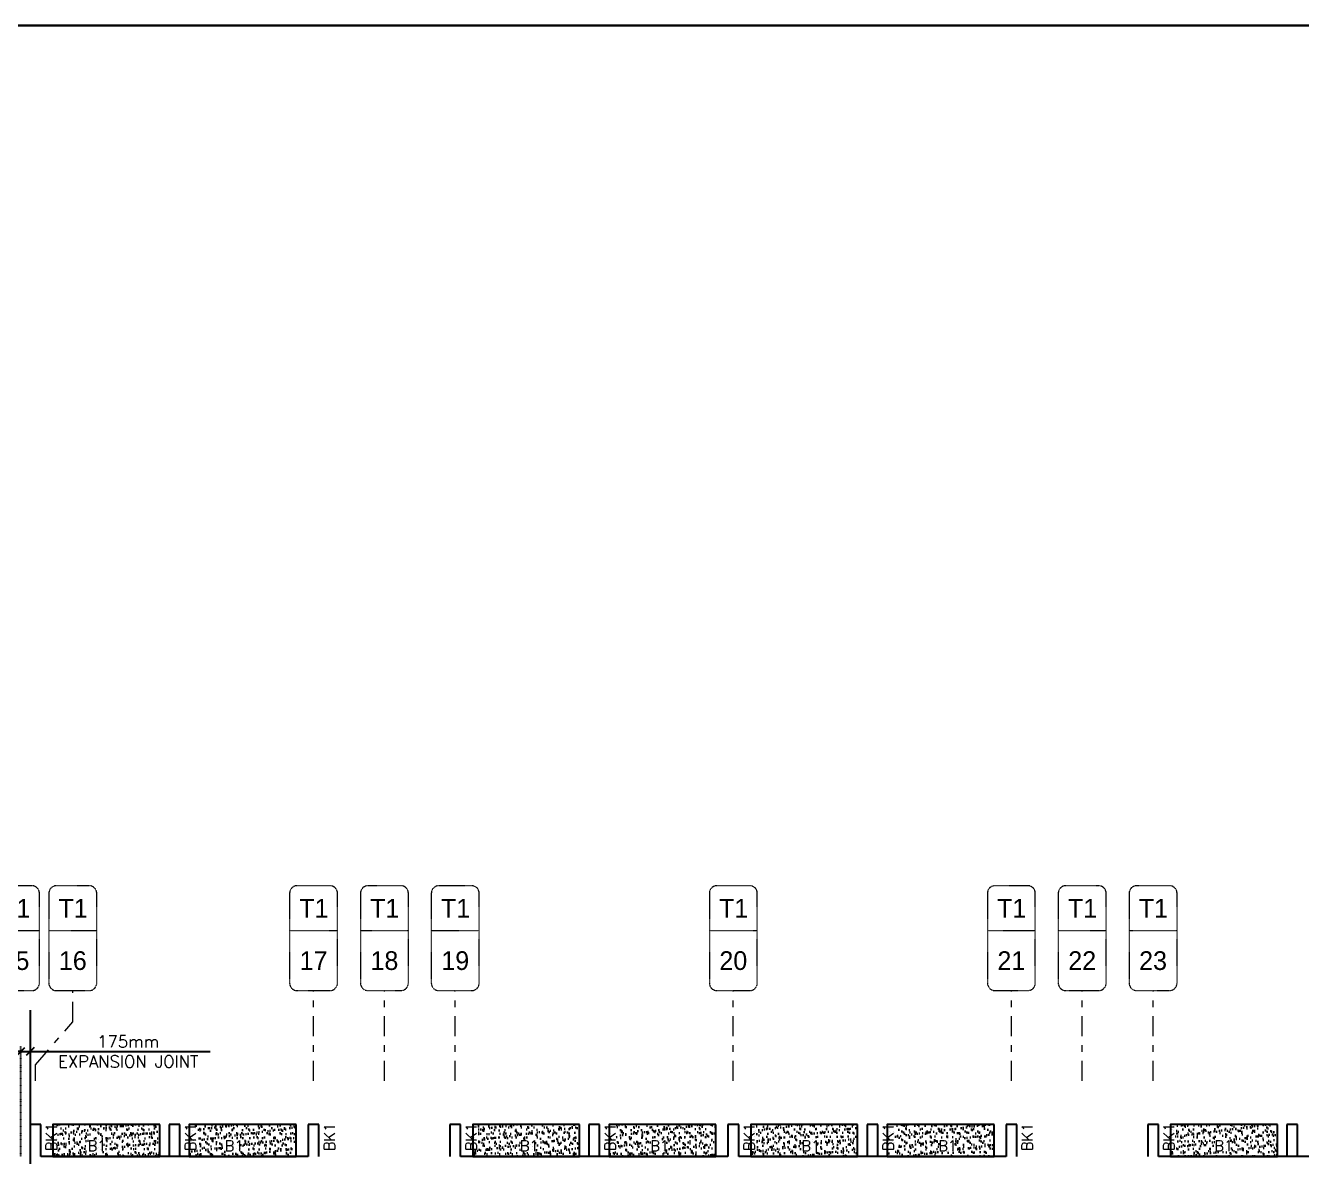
# Model space of a CAD drawing. Header units: millimetres. Extents: x 1078357 to 2594950, y -5122486 to -4636555.
# Drawn here: x 2209993 to 2233855, y -4658153 to -4636994 of the extents above; entities that cross this region are included whole.
import ezdxf
from ezdxf.enums import TextEntityAlignment as Align

# ---------------------------------------------------------------- set-up
doc = ezdxf.new("R2010")
doc.units = ezdxf.units.MM
doc.header["$PDMODE"] = 35
for name, pattern in [('CONTINOUS', [0]), ('DGN STYLE 7', [8.34, 3.75, -1.67, 1.25, -1.67]), ('DOT', [0.25, 0, -0.25]), ('HIDDEN', [0.375, 0.25, -0.125]), ('New Retail block$0$CONTINOUS', [0])]:
    doc.linetypes.add(name, pattern=pattern)
doc.layers.get('0').update_dxf_attribs({"lineweight": 0})
doc.layers.get('Defpoints').update_dxf_attribs({"lineweight": 0})
for name, color, linetype, lineweight in [('Boundary', 40, 'Continuous', 30), ('GRID LINE', 8, 'Continuous', 0), ('GRID NO', 8, 'DGN STYLE 7', 13), ('HATCH', 8, 'Continuous', 30)]:
    doc.layers.add(name, color=color, linetype=linetype, lineweight=lineweight)
for name, color, linetype in [('EXPANSION JOINT', 10, 'HIDDEN'), ('EXPANTION JOINT', 240, 'Continuous'), ('S-BEAM', 3, 'HIDDEN'), ('S-BEAM NO.', 6, 'Continuous'), ('S-SLAB-PROJECTION', 54, 'New Retail block$0$CONTINOUS')]:
    doc.layers.add(name, color=color, linetype=linetype)
doc.styles.add('Roman', font='romans')
doc.styles.add('ROMANS', font='romans.shx', dxfattribs={"width": 0.85})
doc.styles.get("Standard").update_dxf_attribs({"font": 'Adani Regular.ttf', "height": 500})
doc.dimstyles.new('HARESH', dxfattribs={"dimtxt": 150, "dimasz": 75, "dimexe": 0, "dimexo": 0, "dimgap": 25, "dimtad": 1, "dimdec": 0, "dimdsep": 46, "dimtxsty": 'Roman', "dimblk": 'OBLIQUE', "dimcen": 225, "dimdle": 25, "dimclrd": 2, "dimclre": 2, "dimclrt": 7, "dimadec": 8, "dimazin": 1, "dimtfac": 1, "dimtdec": 0, "dimtmove": 0, "dimatfit": 0, "dimfxl": 1, "dimlwd": -1, "dimlwe": -1, "dimarcsym": 0})

# ---------------------------------------------------------------- blocks, each defined once
blk = doc.blocks.new('_Oblique')
at = {"color": 0, "linetype": 'ByBlock', "lineweight": -2}
blk.add_line((-0.5, -0.5), (0.5, 0.5), dxfattribs=at)
blk = doc.blocks.new('*D1619')
at = {"layer": 'Defpoints', "color": 0, "linetype": 'CONTINOUS', "ltscale": 0.5, "transparency": 16777216}
for p in [(2210080, -4656139, 3), (2210080, -4656189), (2209905, -4658152, 0)]:
    blk.add_point(p, dxfattribs=at)
at = {"layer": 'EXPANTION JOINT', "color": 2, "linetype": 'CONTINOUS', "ltscale": 0.5, "transparency": 16777216}
for p, q in [((2209905, -4656189), (2209755, -4656189)), ((2209905, -4656189), (2210080, -4656189)), ((2210080, -4656189), (2213444, -4656189))]:
    blk.add_line(p, q, dxfattribs=at)
at = {"layer": 'EXPANTION JOINT', "color": 2, "linetype": 'DOT', "ltscale": 0.5, "transparency": 16777216}
for p, q in [((2209905, -4658152), (2209905, -4656089)), ((2210080, -4656139), (2210080, -4656289))]:
    blk.add_line(p, q, dxfattribs=at)
at = {"layer": 'EXPANTION JOINT', "color": 2, "linetype": 'CONTINOUS', "ltscale": 0.5, "transparency": 16777216, "xscale": 150, "yscale": 150, "zscale": 150}
blk.add_blockref('_Oblique', (2209905, -4656189), dxfattribs=at)
at = {"layer": 'EXPANTION JOINT', "color": 2, "linetype": 'CONTINOUS', "ltscale": 0.5, "transparency": 16777216, "xscale": 150, "yscale": 150, "zscale": 150, "rotation": 180}
blk.add_blockref('_Oblique', (2210080, -4656189), dxfattribs=at)
at = {"layer": 'EXPANTION JOINT', "color": 7, "linetype": 'CONTINOUS', "ltscale": 0.5, "transparency": 16777216, "char_height": 225, "attachment_point": 5, "style": 'Roman'}
for s, insert in [('175mm', (2211912, -4656002)), ('EXPANSION JOINT ', (2211912, -4656377))]:
    blk.add_mtext(s, dxfattribs=dict(at, insert=insert))
blk = doc.blocks.new('*D1620')
at = {"layer": 'Defpoints', "color": 0, "linetype": 'CONTINOUS', "ltscale": 0.5, "transparency": 16777216}
for p in [(2210080, -4656139, 3), (2210080, -4656189), (2209905, -4658152, 0)]:
    blk.add_point(p, dxfattribs=at)
at = {"layer": 'EXPANTION JOINT', "color": 2, "linetype": 'CONTINOUS', "ltscale": 0.5, "transparency": 16777216}
for p, q in [((2209905, -4656189), (2209755, -4656189)), ((2209905, -4656189), (2210080, -4656189)), ((2210080, -4656189), (2213444, -4656189))]:
    blk.add_line(p, q, dxfattribs=at)
at = {"layer": 'EXPANTION JOINT', "color": 2, "linetype": 'DOT', "ltscale": 0.5, "transparency": 16777216}
for p, q in [((2209905, -4658152), (2209905, -4656089)), ((2210080, -4656139), (2210080, -4656289))]:
    blk.add_line(p, q, dxfattribs=at)
at = {"layer": 'EXPANTION JOINT', "color": 2, "linetype": 'CONTINOUS', "ltscale": 0.5, "transparency": 16777216, "xscale": 150, "yscale": 150, "zscale": 150}
blk.add_blockref('_Oblique', (2209905, -4656189), dxfattribs=at)
at = {"layer": 'EXPANTION JOINT', "color": 2, "linetype": 'CONTINOUS', "ltscale": 0.5, "transparency": 16777216, "xscale": 150, "yscale": 150, "zscale": 150, "rotation": 180}
blk.add_blockref('_Oblique', (2210080, -4656189), dxfattribs=at)
at = {"layer": 'EXPANTION JOINT', "color": 7, "linetype": 'CONTINOUS', "ltscale": 0.5, "transparency": 16777216, "char_height": 225, "attachment_point": 5, "style": 'Roman'}
for s, insert in [('175mm', (2211912, -4656002)), ('EXPANSION JOINT ', (2211912, -4656377))]:
    blk.add_mtext(s, dxfattribs=dict(at, insert=insert))
blk = doc.blocks.new('Tower grid nomenclature-ex')
at = {"layer": 'GRID NO'}
blk.add_lwpolyline([(-1250, -600), (1750, -600, 0.414214), (2000, -350), (2000, 750, 0.414214), (1750, 1000), (-1250, 1000, 0.414214), (-1500, 750), (-1500, -350, 0.414214)], format="xyb", close=True, dxfattribs=at)
blk.add_lwpolyline([(0, 1000), (0, -600)], dxfattribs=at)
at = {"layer": 'GRID NO', "flags": 8}
for p in [(-1235, 400), (1788, 400)]:
    blk.add_attdef('GRID', text='', height=625, dxfattribs=at).set_placement(p, align=Align.MIDDLE_CENTER)

msp = doc.modelspace()

# ---------------------------------------------------------------- hatches: boundary and pattern name
at = {"layer": 'HATCH'}
h = msp.add_hatch(dxfattribs=at)
h.set_pattern_fill('AR-SAND', color=8, scale=3, angle=179.97015)
h.set_pattern_definition([(37.4701541, (-706553.51, 9329417.72), (-4.7236114, 146.8264517), [0, -115.824, 0, -129.54, 0, -123.825]), (7.4701541, (-706553.51, 9329417.72), (134.9689868, 214.9772528), [0, -62.484, 0, -104.394, 0, -40.005]), (327.4701541, (-706647.24, 9329417.77), (237.2979035, 0.3075449), [0, -38.1, 0, -137.16, 0, -179.07]), (317.4701541, (-706647.24, 9329417.77), (229.1017424, 66.759465), [0, -19.05, 0, -89.916, 0, -102.87])])
h.paths.add_polyline_path([(2212505, -4657552.5), (2210505, -4657552.5), (2210505, -4658152.5), (2212505, -4658152.5)])
h = msp.add_hatch(dxfattribs=at)
h.set_pattern_fill('AR-SAND', color=8, scale=3, angle=179.97015)
h.set_pattern_definition([(37.4701541, (-709103.51, 9329417.72), (-4.7236114, 146.8264517), [0, -115.824, 0, -129.54, 0, -123.825]), (7.4701541, (-709103.51, 9329417.72), (134.9689868, 214.9772528), [0, -62.484, 0, -104.394, 0, -40.005]), (327.4701541, (-709197.24, 9329417.77), (237.2979035, 0.3075449), [0, -38.1, 0, -137.16, 0, -179.07]), (317.4701541, (-709197.24, 9329417.77), (229.1017424, 66.759465), [0, -19.05, 0, -89.916, 0, -102.87])])
h.paths.add_polyline_path([(2215055, -4657552.5), (2213055, -4657552.5), (2213055, -4658152.5), (2215055, -4658152.5)])
h = msp.add_hatch(dxfattribs=at)
h.set_pattern_fill('AR-SAND', color=8, scale=3, angle=179.97015)
h.set_pattern_definition([(37.4701541, (-714403.51, 9329417.72), (-4.7236114, 146.8264517), [0, -115.824, 0, -129.54, 0, -123.825]), (7.4701541, (-714403.51, 9329417.72), (134.9689868, 214.9772528), [0, -62.484, 0, -104.394, 0, -40.005]), (327.4701541, (-714497.24, 9329417.77), (237.2979035, 0.3075449), [0, -38.1, 0, -137.16, 0, -179.07]), (317.4701541, (-714497.24, 9329417.77), (229.1017424, 66.759465), [0, -19.05, 0, -89.916, 0, -102.87])])
h.paths.add_polyline_path([(2220355, -4657552.5), (2218355, -4657552.5), (2218355, -4658152.5), (2220355, -4658152.5)])
h = msp.add_hatch(dxfattribs=at)
h.set_pattern_fill('AR-SAND', color=8, scale=3, angle=179.97015)
h.set_pattern_definition([(37.4701541, (-716953.51, 9329417.72), (-4.7236114, 146.8264517), [0, -115.824, 0, -129.54, 0, -123.825]), (7.4701541, (-716953.51, 9329417.72), (134.9689868, 214.9772528), [0, -62.484, 0, -104.394, 0, -40.005]), (327.4701541, (-717047.24, 9329417.77), (237.2979035, 0.3075449), [0, -38.1, 0, -137.16, 0, -179.07]), (317.4701541, (-717047.24, 9329417.77), (229.1017424, 66.759465), [0, -19.05, 0, -89.916, 0, -102.87])])
h.paths.add_polyline_path([(2222905, -4657552.5), (2220905, -4657552.5), (2220905, -4658152.5), (2222905, -4658152.5)])
h = msp.add_hatch(dxfattribs=at)
h.set_pattern_fill('AR-SAND', color=8, scale=3, angle=179.97015)
h.set_pattern_definition([(37.4701541, (-719603.51, 9329417.72), (-4.7236114, 146.8264517), [0, -115.824, 0, -129.54, 0, -123.825]), (7.4701541, (-719603.51, 9329417.72), (134.9689868, 214.9772528), [0, -62.484, 0, -104.394, 0, -40.005]), (327.4701541, (-719697.24, 9329417.77), (237.2979035, 0.3075449), [0, -38.1, 0, -137.16, 0, -179.07]), (317.4701541, (-719697.24, 9329417.77), (229.1017424, 66.759465), [0, -19.05, 0, -89.916, 0, -102.87])])
h.paths.add_polyline_path([(2225555, -4657552.5), (2223555, -4657552.5), (2223555, -4658152.5), (2225555, -4658152.5)])
h = msp.add_hatch(dxfattribs=at)
h.set_pattern_fill('AR-SAND', color=8, scale=3, angle=179.97015)
h.set_pattern_definition([(37.4701541, (-722153.51, 9329417.72), (-4.7236114, 146.8264517), [0, -115.824, 0, -129.54, 0, -123.825]), (7.4701541, (-722153.51, 9329417.72), (134.9689868, 214.9772528), [0, -62.484, 0, -104.394, 0, -40.005]), (327.4701541, (-722247.24, 9329417.77), (237.2979035, 0.3075449), [0, -38.1, 0, -137.16, 0, -179.07]), (317.4701541, (-722247.24, 9329417.77), (229.1017424, 66.759465), [0, -19.05, 0, -89.916, 0, -102.87])])
h.paths.add_polyline_path([(2228105, -4657552.5), (2226105, -4657552.5), (2226105, -4658152.5), (2228105, -4658152.5)])
h = msp.add_hatch(dxfattribs=at)
h.set_pattern_fill('AR-SAND', color=8, scale=3, angle=179.97015)
h.set_pattern_definition([(37.4701541, (-727453.51, 9329417.72), (-4.7236114, 146.8264517), [0, -115.824, 0, -129.54, 0, -123.825]), (7.4701541, (-727453.51, 9329417.72), (134.9689868, 214.9772528), [0, -62.484, 0, -104.394, 0, -40.005]), (327.4701541, (-727547.24, 9329417.77), (237.2979035, 0.3075449), [0, -38.1, 0, -137.16, 0, -179.07]), (317.4701541, (-727547.24, 9329417.77), (229.1017424, 66.759465), [0, -19.05, 0, -89.916, 0, -102.87])])
h.paths.add_polyline_path([(2233405, -4657552.5), (2231405, -4657552.5), (2231405, -4658152.5), (2233405, -4658152.5)])

# ---------------------------------------------------------------- linework, layer by layer
at = {"layer": 'Boundary', "ltscale": 700, "elevation": 0}
msp.add_lwpolyline([(2156000.8, -4636994.1), (2260152.3, -4636994.1), (2260152.3, -4685834.5), (2156000.8, -4685834.5)], close=True, dxfattribs=at)
at = {"layer": 'EXPANSION JOINT'}
msp.add_line((2210079.8, -4655412.5, 0), (2210079.8, -4675745.1, 0), dxfattribs=at)
msp.add_line((2210079.8, -4655412.5, 0), (2210079.8, -4675745.1, 0), dxfattribs=at)
at = {"layer": 'GRID LINE', "linetype": 'DGN STYLE 7', "ltscale": 100, "elevation": 0}
for points in [[(2210179.6, -4656736.8), (2210179.6, -4656438), (2210876.9, -4655633.1), (2210876.9, -4655047.9)], [(2215379.6, -4656736.8), (2215379.6, -4655047.9)], [(2216704.6, -4656736.8), (2216704.6, -4655047.9)], [(2218029.6, -4656736.8), (2218029.6, -4655047.9)], [(2223229.6, -4656736.8), (2223229.6, -4655047.9)], [(2228429.6, -4656736.8), (2228429.6, -4655047.9)], [(2229754.6, -4656736.8), (2229754.6, -4655047.9)], [(2231079.6, -4656736.8), (2231079.6, -4655047.9)]]:
    msp.add_lwpolyline(points, dxfattribs=at)
at = {"layer": 'S-BEAM', "linetype": 'CONTINOUS', "ltscale": 700}
for p, q in [((2210279.9, -4657552.5, 0), (2210079.9, -4657552.5, 0)), ((2210079.9, -4657552.5, 0), (2210079.9, -4658152.5, 0)), ((2210279.9, -4658152.5, 0), (2210279.9, -4657552.5, 0)), ((2212879.9, -4657552.5, 0), (2212679.9, -4657552.5, 0)), ((2212679.9, -4657552.5, 0), (2212679.9, -4658152.5, 0)), ((2212879.9, -4658152.5, 0), (2212879.9, -4657552.5, 0)), ((2215479.9, -4657552.5, 0), (2215279.9, -4657552.5, 0)), ((2215279.9, -4657552.5, 0), (2215279.9, -4658152.5, 0)), ((2215479.9, -4658152.5, 0), (2215479.9, -4657552.5, 0)), ((2218129.9, -4657552.5, 0), (2217929.9, -4657552.5, 0)), ((2217929.9, -4657552.5, 0), (2217929.9, -4658152.5, 0)), ((2218129.9, -4658152.5, 0), (2218129.9, -4657552.5, 0)), ((2220729.9, -4657552.5, 0), (2220529.9, -4657552.5, 0)), ((2220529.9, -4657552.5, 0), (2220529.9, -4658152.5, 0)), ((2220729.9, -4658152.5, 0), (2220729.9, -4657552.5, 0)), ((2223329.9, -4657552.5, 0), (2223129.9, -4657552.5, 0)), ((2223129.9, -4657552.5, 0), (2223129.9, -4658152.5, 0)), ((2223329.9, -4658152.5, 0), (2223329.9, -4657552.5, 0)), ((2225929.9, -4657552.5, 0), (2225729.9, -4657552.5, 0)), ((2225729.9, -4657552.5, 0), (2225729.9, -4658152.5, 0)), ((2225929.9, -4658152.5, 0), (2225929.9, -4657552.5, 0)), ((2228529.9, -4657552.5, 0), (2228329.9, -4657552.5, 0)), ((2228329.9, -4657552.5, 0), (2228329.9, -4658152.5, 0)), ((2228529.9, -4658152.5, 0), (2228529.9, -4657552.5, 0)), ((2231179.9, -4657552.5, 0), (2230979.9, -4657552.5, 0)), ((2230979.9, -4657552.5, 0), (2230979.9, -4658152.5, 0)), ((2231179.9, -4658152.5, 0), (2231179.9, -4657552.5, 0)), ((2233779.9, -4657552.5, 0), (2233579.9, -4657552.5, 0)), ((2233579.9, -4657552.5, 0), (2233579.9, -4658152.5, 0)), ((2233779.9, -4658152.5, 0), (2233779.9, -4657552.5, 0)), ((2215280, -4658152.5, 0), (2210280, -4658152.5, 0)), ((2223130, -4658152.5, 0), (2218130, -4658152.5, 0)), ((2228330, -4658152.5, 0), (2223330, -4658152.5, 0)), ((2236180, -4658152.5, 0), (2231180, -4658152.5, 0))]:
    msp.add_line(p, q, dxfattribs=at)
at = {"layer": 'S-SLAB-PROJECTION', "elevation": 0}
for points in [[(2212505, -4657552.5), (2210505, -4657552.5), (2210505, -4658152.5), (2212505, -4658152.5)], [(2215055, -4657552.5), (2213055, -4657552.5), (2213055, -4658152.5), (2215055, -4658152.5)], [(2220355, -4657552.5), (2218355, -4657552.5), (2218355, -4658152.5), (2220355, -4658152.5)], [(2222905, -4657552.5), (2220905, -4657552.5), (2220905, -4658152.5), (2222905, -4658152.5)], [(2225555, -4657552.5), (2223555, -4657552.5), (2223555, -4658152.5), (2225555, -4658152.5)], [(2228105, -4657552.5), (2226105, -4657552.5), (2226105, -4658152.5), (2228105, -4658152.5)], [(2233405, -4657552.5), (2231405, -4657552.5), (2231405, -4658152.5), (2233405, -4658152.5)]]:
    msp.add_lwpolyline(points, close=True, dxfattribs=at)

# ---------------------------------------------------------------- block references
at = {"layer": 'GRID NO'}
ref = msp.add_blockref('Tower grid nomenclature-ex', (2209692.6, -4653927.9, 0), dxfattribs=dict(at, xscale=0.56, yscale=0.56, zscale=0.56, rotation=270))
ref.add_attrib('GRID', '15', dxfattribs={"height": 350}).set_placement((2209804.6, -4654487.9, 0), align=Align.MIDDLE_CENTER)
ref.add_attrib('GRID', 'T1', dxfattribs={"height": 350}).set_placement((2209810.5, -4653507.9, 0), align=Align.MIDDLE_CENTER)
ref = msp.add_blockref('Tower grid nomenclature-ex', (2210764.9, -4653927.9, 0), dxfattribs=dict(at, xscale=0.56, yscale=0.56, zscale=0.56, rotation=270))
ref.add_attrib('GRID', '16', dxfattribs={"height": 350}).set_placement((2210876.9, -4654487.9, 0), align=Align.MIDDLE_CENTER)
ref.add_attrib('GRID', 'T1', dxfattribs={"height": 350}).set_placement((2210882.7, -4653507.9, 0), align=Align.MIDDLE_CENTER)
ref = msp.add_blockref('Tower grid nomenclature-ex', (2215267.6, -4653927.9, 0), dxfattribs=dict(at, xscale=0.56, yscale=0.56, zscale=0.56, rotation=270))
ref.add_attrib('GRID', '17', dxfattribs={"height": 350}).set_placement((2215379.6, -4654487.9, 0), align=Align.MIDDLE_CENTER)
ref.add_attrib('GRID', 'T1', dxfattribs={"height": 350}).set_placement((2215385.5, -4653507.9, 0), align=Align.MIDDLE_CENTER)
ref = msp.add_blockref('Tower grid nomenclature-ex', (2216592.6, -4653927.9, 0), dxfattribs=dict(at, xscale=0.56, yscale=0.56, zscale=0.56, rotation=270))
ref.add_attrib('GRID', '18', dxfattribs={"height": 350}).set_placement((2216704.6, -4654487.9, 0), align=Align.MIDDLE_CENTER)
ref.add_attrib('GRID', 'T1', dxfattribs={"height": 350}).set_placement((2216710.5, -4653507.9, 0), align=Align.MIDDLE_CENTER)
ref = msp.add_blockref('Tower grid nomenclature-ex', (2217917.6, -4653927.9, 0), dxfattribs=dict(at, xscale=0.56, yscale=0.56, zscale=0.56, rotation=270))
ref.add_attrib('GRID', '19', dxfattribs={"height": 350}).set_placement((2218029.6, -4654487.9, 0), align=Align.MIDDLE_CENTER)
ref.add_attrib('GRID', 'T1', dxfattribs={"height": 350}).set_placement((2218035.5, -4653507.9, 0), align=Align.MIDDLE_CENTER)
ref = msp.add_blockref('Tower grid nomenclature-ex', (2223117.6, -4653927.9, 0), dxfattribs=dict(at, xscale=0.56, yscale=0.56, zscale=0.56, rotation=270))
ref.add_attrib('GRID', '20', dxfattribs={"height": 350}).set_placement((2223229.6, -4654487.9, 0), align=Align.MIDDLE_CENTER)
ref.add_attrib('GRID', 'T1', dxfattribs={"height": 350}).set_placement((2223235.5, -4653507.9, 0), align=Align.MIDDLE_CENTER)
ref = msp.add_blockref('Tower grid nomenclature-ex', (2228317.6, -4653927.9, 0), dxfattribs=dict(at, xscale=0.56, yscale=0.56, zscale=0.56, rotation=270))
ref.add_attrib('GRID', '21', dxfattribs={"height": 350}).set_placement((2228429.6, -4654487.9, 0), align=Align.MIDDLE_CENTER)
ref.add_attrib('GRID', 'T1', dxfattribs={"height": 350}).set_placement((2228435.5, -4653507.9, 0), align=Align.MIDDLE_CENTER)
ref = msp.add_blockref('Tower grid nomenclature-ex', (2229642.6, -4653927.9, 0), dxfattribs=dict(at, xscale=0.56, yscale=0.56, zscale=0.56, rotation=270))
ref.add_attrib('GRID', '22', dxfattribs={"height": 350}).set_placement((2229754.6, -4654487.9, 0), align=Align.MIDDLE_CENTER)
ref.add_attrib('GRID', 'T1', dxfattribs={"height": 350}).set_placement((2229760.5, -4653507.9, 0), align=Align.MIDDLE_CENTER)
ref = msp.add_blockref('Tower grid nomenclature-ex', (2230967.6, -4653927.9, 0), dxfattribs=dict(at, xscale=0.56, yscale=0.56, zscale=0.56, rotation=270))
ref.add_attrib('GRID', '23', dxfattribs={"height": 350}).set_placement((2231079.6, -4654487.9, 0), align=Align.MIDDLE_CENTER)
ref.add_attrib('GRID', 'T1', dxfattribs={"height": 350}).set_placement((2231085.5, -4653507.9, 0), align=Align.MIDDLE_CENTER)

# ---------------------------------------------------------------- texts
at = {"layer": 'S-BEAM NO.', "linetype": 'CONTINOUS', "ltscale": 700, "style": 'ROMANS'}
for p in [(2210575.6, -4658052.1, 50), (2213175.6, -4658052.1, 50), (2215775.6, -4658052.1, 50), (2218425.6, -4658052.1, 50), (2221025.6, -4658052.2, 50), (2223625.6, -4658052.1, 50), (2226225.6, -4658052.2, 50), (2228825.6, -4658052.1, 50), (2231475.6, -4658052.1, 50)]:
    msp.add_text('BK1', height=200, rotation=90, dxfattribs=at).set_placement(p)
at = {"layer": 'S-BEAM NO.', "linetype": 'HIDDEN', "ltscale": 500, "style": 'ROMANS'}
for p in [(2211153.5, -4658052.2, -2.7), (2213718.3, -4658052.2, -2.7), (2219236.7, -4658052.2, -2.7), (2221675.6, -4658052.2, -2.7), (2224502.3, -4658052.2, -2.7), (2227062.3, -4658052.2, -2.7), (2232224.7, -4658052.2, -2.7)]:
    msp.add_text('B1', height=200, rotation=359.99906, dxfattribs=at).set_placement(p)

# ---------------------------------------------------------------- dimensions: what is measured, and where the dimension line sits
at = {"layer": 'EXPANTION JOINT', "linetype": 'CONTINOUS', "ltscale": 0.5}
for picture in ['*D1619', '*D1620']:
    dim = msp.add_linear_dim(base=(2210079.8, -4656189.3, -2.8), p1=(2209904.9, -4658152.2, -2.8), p2=(2210079.8, -4656138.9, 0), text='175mm\\XEXPANSION JOINT ', dimstyle='HARESH', override={"dimtxt": 225, "dimasz": 150, "dimexe": 100, "dimgap": 75, "dimtxsty": 'Roman', "dimdle": 1, "dimfxl": 500, "dimarcsym": 1}, dxfattribs=at)
    dim.commit()
    dim.dimension.update_dxf_attribs({"geometry": picture, "text_midpoint": (2211912, -4656189.3, -2.8)})

doc.saveas('drawing.dxf')
